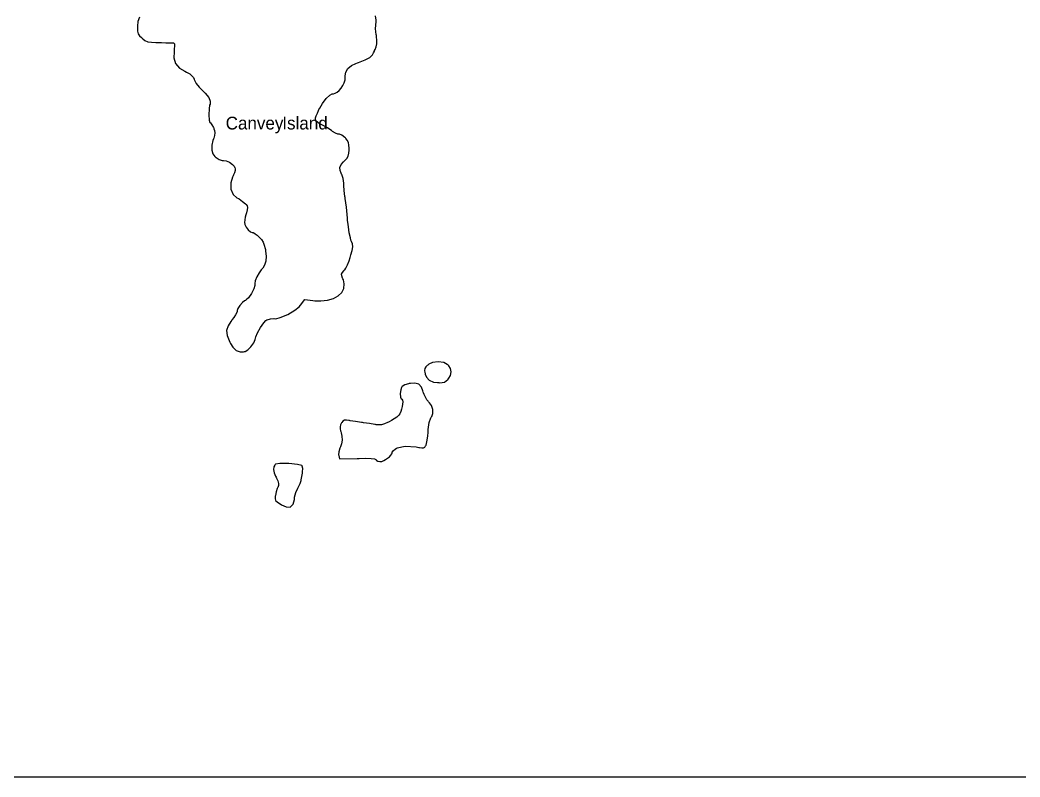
# Model space of a CAD drawing. Extents: x 0 to 24000, y 0 to 24000.
# Drawn here: x 17609 to 20519, y 0 to 2202 of the extents above; entities that cross this region are included whole.
import ezdxf

# ---------------------------------------------------------------- set-up
doc = ezdxf.new("R2010")
doc.units = 0
for name, color, linetype in [('01A-WaterbodyTidal', 7, 'Continuous'), ('01B-LandmassTidal', 7, 'Continuous'), ('xx-NamesPlacesXXX', 7, 'Continuous')]:
    doc.layers.add(name, color=color, linetype=linetype)

msp = doc.modelspace()

# ---------------------------------------------------------------- linework, layer by layer
at = {"layer": '01A-WaterbodyTidal'}
msp.add_lwpolyline([(0, 0), (24000, 0), (24000, 24000), (0, 24000)], close=True, dxfattribs=at)
at = {"layer": '01B-LandmassTidal'}
msp.add_lwpolyline([(17956.7, 2210.1), (17952.3, 2197.4), (17951, 2184.4), (17951, 2180.1), (17951, 2177.5), (17951.4, 2169.6), (17953.3, 2162.1), (17957.5, 2155.9), (17962.9, 2150.7), (17964.7, 2149.1), (17966.7, 2147.4), (17972.8, 2142.6), (17980.8, 2138.9), (17991.7, 2137.2), (18004.4, 2136.6), (18008.7, 2136.6), (18011.8, 2136.5), (18021.4, 2136.3), (18033.4, 2136), (18043.3, 2135.9), (18048.2, 2135.8), (18049.8, 2135.8), (18051.3, 2135.7), (18055.7, 2135.2), (18058.5, 2132.7), (18059, 2126.5), (18058.3, 2117.6), (18058.1, 2114.6), (18057.4, 2109), (18057.3, 2091.8), (18062.1, 2075.3), (18073.7, 2062.3), (18088.5, 2052.9), (18093.7, 2050.3), (18096.1, 2049.1), (18103, 2045.1), (18109.6, 2040.1), (18113.9, 2034.9), (18116, 2030.3), (18116.5, 2028.8), (18116.8, 2027.2), (18122.2, 2017.1), (18130.4, 2006.9), (18132.1, 2005.2), (18136.3, 2001.3), (18148.5, 1989), (18158.5, 1976.2), (18163, 1965.9), (18163, 1959.3), (18162.3, 1957.4), (18161.1, 1954.2), (18159.6, 1943.8), (18158.9, 1926.5), (18160.1, 1911.1), (18161.8, 1903.8), (18163.1, 1902.9), (18163.7, 1902.6), (18167.7, 1897.5), (18172.1, 1889.4), (18172.9, 1887.6), (18173.6, 1885.9), (18175.3, 1880.5), (18176, 1874), (18175, 1866.5), (18172.9, 1858.8), (18172.1, 1856.3), (18170.8, 1851.6), (18167.6, 1837.5), (18167, 1823.6), (18170.6, 1812.8), (18176.2, 1805.4), (18178.4, 1803.3), (18180, 1801.9), (18189.2, 1795.9), (18197.5, 1793), (18198.8, 1793.1), (18201.3, 1793.4), (18209, 1792.2), (18219.3, 1788.1), (18228, 1781.9), (18232.7, 1776.4), (18233.7, 1774.3), (18234.3, 1773.1), (18235.5, 1769.2), (18235.4, 1763.8), (18233.5, 1757.5), (18230.8, 1751.3), (18229.7, 1749.2), (18227.2, 1744.4), (18222.4, 1728.5), (18222.5, 1710.2), (18229.9, 1694.7), (18240.6, 1684.9), (18244.7, 1682.6), (18246.6, 1681.4), (18256.9, 1674.4), (18265.2, 1667.6), (18266.2, 1666.5), (18267.3, 1665.3), (18270.2, 1661.5), (18271.6, 1656.6), (18270.5, 1649.6), (18267.9, 1640.8), (18267, 1637.9), (18266.3, 1635.7), (18264.7, 1628.9), (18263.3, 1620.3), (18262.8, 1612.8), (18263.1, 1608.6), (18263.5, 1607.3), (18264, 1605.3), (18267.2, 1599.4), (18273.3, 1591.9), (18280.2, 1586.2), (18285, 1583.9), (18286.6, 1583.8), (18287.3, 1583.8), (18289.3, 1582.8), (18293.7, 1580), (18299, 1576), (18303.3, 1572.5), (18304.6, 1571.3), (18306.5, 1569.5), (18311.6, 1563.7), (18316.5, 1556), (18320, 1546.6), (18322.4, 1537.2), (18323.1, 1534), (18323.9, 1529.4), (18325.4, 1515.3), (18324.8, 1500.6), (18320.9, 1488.5), (18315.8, 1480.3), (18313.6, 1478), (18311.4, 1475.3), (18305.1, 1466.8), (18298.3, 1454.8), (18293.7, 1443.1), (18292.1, 1435.4), (18292.1, 1432.9), (18292.1, 1429.7), (18289.6, 1420), (18283.3, 1406.2), (18274.6, 1394), (18267.7, 1387.6), (18265, 1386.2), (18262.7, 1385), (18256.3, 1380), (18248.7, 1371.7), (18243.2, 1362.9), (18241.1, 1356.9), (18241.1, 1354.9), (18241.1, 1353.9), (18239.9, 1351), (18236.5, 1344.8), (18231.5, 1337.1), (18227, 1330.7), (18225.4, 1328.6), (18222.6, 1324.7), (18214.8, 1312.4), (18210.6, 1298.6), (18212.3, 1283.9), (18217.5, 1269.7), (18219.6, 1265.1), (18221.4, 1261.2), (18228.3, 1250.1), (18238.1, 1240.6), (18249.4, 1236.3), (18259.2, 1236.5), (18262.3, 1237.3), (18264.8, 1237.9), (18271.8, 1242.3), (18281.3, 1251.5), (18289.3, 1263.3), (18293.6, 1272.8), (18294.4, 1276.1), (18295.3, 1280.1), (18299.9, 1291.8), (18308.6, 1308), (18318.4, 1321.6), (18324.8, 1328.1), (18327.4, 1329.4), (18328.7, 1330.1), (18337.8, 1332.7), (18347.4, 1333.8), (18348.9, 1333.7), (18353.2, 1333.2), (18366.6, 1336.2), (18388.3, 1345.1), (18409.3, 1357.9), (18421.7, 1368), (18425, 1372.1), (18438.3, 1388.6), (18461.5, 1386.2), (18467.1, 1385.6), (18484.2, 1385.1), (18504.4, 1387.2), (18521.6, 1392.2), (18535.4, 1399.7), (18545.5, 1409.5), (18551.3, 1421.2), (18552.5, 1434.6), (18550.3, 1445.9), (18548.9, 1449.3), (18548, 1451.4), (18545.6, 1457.6), (18545, 1463), (18547.2, 1467.8), (18551.3, 1472.5), (18552.8, 1474), (18554.2, 1475.5), (18557.6, 1480.6), (18562.4, 1489.9), (18567.1, 1501.4), (18570.3, 1511.4), (18571.2, 1514.8), (18572.3, 1519), (18575.5, 1531.8), (18577.2, 1542.6), (18576.4, 1550.7), (18574.1, 1557.4), (18573.2, 1559.5), (18572.3, 1561.5), (18570.4, 1568.7), (18567.4, 1583), (18564.7, 1600.5), (18563, 1614.4), (18562.6, 1619.1), (18562.1, 1625.3), (18558.9, 1657.3), (18555.6, 1682.8), (18555.1, 1685.7), (18554.7, 1688.7), (18552.4, 1706.1), (18551.2, 1720.2), (18551.2, 1724.9), (18551.1, 1727.4), (18549.1, 1740.8), (18545.7, 1752.4), (18545, 1753.9), (18543.6, 1756.5), (18540.4, 1764.7), (18539.9, 1773.4), (18543.9, 1781.7), (18550.4, 1789.3), (18552.8, 1791.6), (18554.7, 1793.5), (18560.2, 1799.4), (18564.3, 1806.2), (18566.1, 1814.5), (18566.5, 1823.5), (18566.5, 1826.5), (18566.5, 1829.3), (18566.1, 1837.8), (18564.6, 1846), (18561.4, 1852.5), (18557.4, 1857.5), (18555.9, 1859), (18554.5, 1860.5), (18545.9, 1866.7), (18539, 1870), (18536.7, 1870), (18534.4, 1870), (18527.3, 1872.8), (18518.3, 1878.1), (18516.7, 1879.4), (18515.4, 1880.5), (18511.1, 1883.7), (18503.6, 1888.6), (18495.4, 1893.3), (18489.3, 1896.5), (18487.3, 1897.4), (18485.5, 1898.3), (18480.1, 1901), (18474.7, 1904.5), (18471.3, 1908.1), (18469.5, 1912.2), (18469.5, 1917.2), (18471.2, 1923.5), (18474.4, 1931.4), (18477.9, 1938.9), (18479.1, 1941.3), (18481.3, 1945.8), (18489.2, 1958.8), (18500.4, 1973.6), (18511.1, 1983.8), (18517.3, 1987.6), (18519.5, 1987.6), (18521, 1987.6), (18525.8, 1988.8), (18532.1, 1992.2), (18538.3, 1997.3), (18544, 2003.8), (18548.8, 2011.3), (18552.5, 2019.5), (18554.9, 2027.9), (18555.6, 2034.1), (18555.5, 2036.2), (18555.5, 2039.6), (18557.1, 2050), (18562.9, 2060.8), (18573.9, 2069.6), (18586.5, 2075.7), (18590.8, 2077.4), (18594, 2078.6), (18603.7, 2082.2), (18613.7, 2086.3), (18621.2, 2089.8), (18626.9, 2093.2), (18631.2, 2096.9), (18634.7, 2101.2), (18637.7, 2106.6), (18640.2, 2111.7), (18641, 2113.4), (18642.3, 2116.1), (18645.7, 2124.2), (18647.9, 2133.1), (18647.9, 2143.1), (18646.6, 2153.5), (18646.1, 2156.9), (18645.6, 2159.5), (18644.7, 2167.2), (18644, 2177.2), (18644.1, 2185.8), (18644.5, 2190.4), (18644.9, 2191.8), (18645.6, 2194), (18645.5, 2201.3), (18643.6, 2213.8)], dxfattribs=at)
for points in [[(18795.5, 1198.4), (18794, 1197.2), (18790.1, 1193.2), (18787.3, 1188.4), (18786.6, 1182.8), (18787.2, 1176.9), (18787.6, 1174.9), (18788.2, 1171.8), (18792, 1162.9), (18800.1, 1154.2), (18811.9, 1149), (18823.7, 1147.1), (18827.6, 1147.1), (18829.9, 1147), (18837.1, 1147.3), (18843.9, 1148.8), (18849.6, 1152.2), (18853.7, 1156.2), (18855, 1157.7), (18857.1, 1160), (18861.9, 1168.2), (18864.1, 1178.4), (18861.7, 1188.3), (18856.7, 1195.6), (18854.6, 1197.7), (18852.1, 1200.2), (18841.9, 1205.4), (18825.8, 1208), (18809.3, 1205.7), (18798.4, 1200.9)], [(18741.3, 1144.3), (18739.2, 1144), (18728.9, 1140.5), (18721.4, 1135.5), (18720.6, 1134.5), (18719.2, 1132.7), (18717, 1125.9), (18715.6, 1115.1), (18716.5, 1105.2), (18718.5, 1100.1), (18719.8, 1099.2), (18720.5, 1098.8), (18721.8, 1096.4), (18722.7, 1091.5), (18722.6, 1085), (18721.6, 1077.7), (18719.7, 1070.1), (18717.1, 1062.8), (18714, 1056.4), (18711.4, 1052.5), (18710.4, 1051.4), (18709.3, 1050.2), (18705.4, 1047), (18698.2, 1042), (18689.7, 1036.8), (18683.2, 1033.3), (18681, 1032.2), (18678.2, 1031), (18669.7, 1027.5), (18660.8, 1024.9), (18652.6, 1024.2), (18645.9, 1024.8), (18643.7, 1025.2), (18641.5, 1025.6), (18625.7, 1028), (18608.7, 1030.5), (18605.7, 1031), (18602.8, 1031.5), (18585.7, 1034.1), (18570.2, 1036.5), (18568.1, 1036.9), (18565.8, 1037.3), (18559, 1038.2), (18553.1, 1037.8), (18549, 1035.2), (18545.9, 1031.3), (18545, 1029.9), (18544.1, 1028.5), (18542, 1024.2), (18540.7, 1018.9), (18540.9, 1012.8), (18542.1, 1006.8), (18542.6, 1004.8), (18543.5, 1001.4), (18545.8, 991.1), (18546.6, 979.7), (18544.9, 969.2), (18541.9, 960.8), (18540.6, 958.1), (18539.7, 956.2), (18536.8, 945.9), (18536.3, 936.8), (18536.7, 935.4), (18539.1, 925.6), (18590, 926.8), (18596.2, 926.9), (18614.9, 927.3), (18631.2, 926.9), (18640.8, 925.4), (18644.5, 923.8), (18645.3, 922.8), (18645.9, 922), (18650.8, 918.9), (18656.1, 917.3), (18657.9, 917.3), (18659, 917.3), (18662.2, 918.1), (18667.5, 920.3), (18673.1, 923.5), (18678.7, 927.3), (18683.9, 931.6), (18688, 935.9), (18690.9, 939.9), (18692, 942.4), (18692, 943.2), (18692, 944.7), (18695.3, 949.2), (18702, 954.8), (18703.7, 955.8), (18706.7, 957.7), (18729.8, 962.3), (18761.7, 960.3), (18769.2, 958.9), (18771.4, 958.5), (18777.9, 957.5), (18783.4, 957.7), (18787, 959.8), (18789.3, 963.2), (18790, 964.4), (18790.6, 965.6), (18792, 970.3), (18793.9, 979.9), (18795.5, 992), (18796.4, 1001.9), (18796.6, 1005.2), (18796.9, 1010.5), (18799.8, 1031.5), (18804.5, 1045.1), (18805.6, 1046.7), (18807.3, 1049.1), (18810.4, 1057.5), (18810.8, 1068.8), (18806.6, 1080.2), (18800.6, 1088.9), (18798.2, 1091.4), (18796.9, 1092.8), (18793.4, 1097.4), (18788.9, 1104.8), (18785.1, 1112.5), (18783, 1117.8), (18782.5, 1119.6), (18781.5, 1123.4), (18777, 1134.2), (18769.2, 1142.7), (18757.7, 1145.8), (18745.4, 1145.1)], [(18351.7, 908.7), (18350.5, 907.2), (18347.8, 902.1), (18347, 894.6), (18349.2, 885.1), (18353, 875.4), (18354.4, 872.3), (18355.7, 869.6), (18359.2, 861.6), (18361.3, 854.1), (18361.1, 847.9), (18359.4, 842.6), (18358.7, 840.9), (18358, 839.3), (18354.7, 829.1), (18352.3, 818.4), (18352.1, 816.6), (18351.7, 814.9), (18351.4, 809.8), (18352.9, 804.7), (18357.6, 800), (18364, 795.6), (18366.2, 794.3), (18370.3, 791.7), (18383.6, 785.5), (18395.8, 785.3), (18403.7, 794), (18407.5, 807.4), (18408.1, 811.9), (18408.4, 814.3), (18412.1, 827.9), (18417.2, 840.3), (18418.3, 842.1), (18419.4, 843.9), (18424.2, 853.6), (18427.1, 862.4), (18427.3, 863.6), (18427.5, 864.8), (18429, 873.8), (18430.9, 884.1), (18431.3, 886), (18431.5, 887.9), (18431.8, 897.2), (18430.6, 904.1), (18430.1, 904.8), (18428.9, 906.6), (18416.6, 909.3), (18391.1, 911.8), (18365.6, 911.8), (18353, 910.3)]]:
    msp.add_lwpolyline(points, close=True, dxfattribs=at)

# ---------------------------------------------------------------- texts
at = {"layer": 'xx-NamesPlacesXXX'}
for s, p in [('Canvey', (18207.7, 1883.6)), ('Island', (18372.5, 1883.6))]:
    msp.add_text(s, height=37.04, dxfattribs=at).set_placement(p)

doc.saveas('drawing.dxf')
